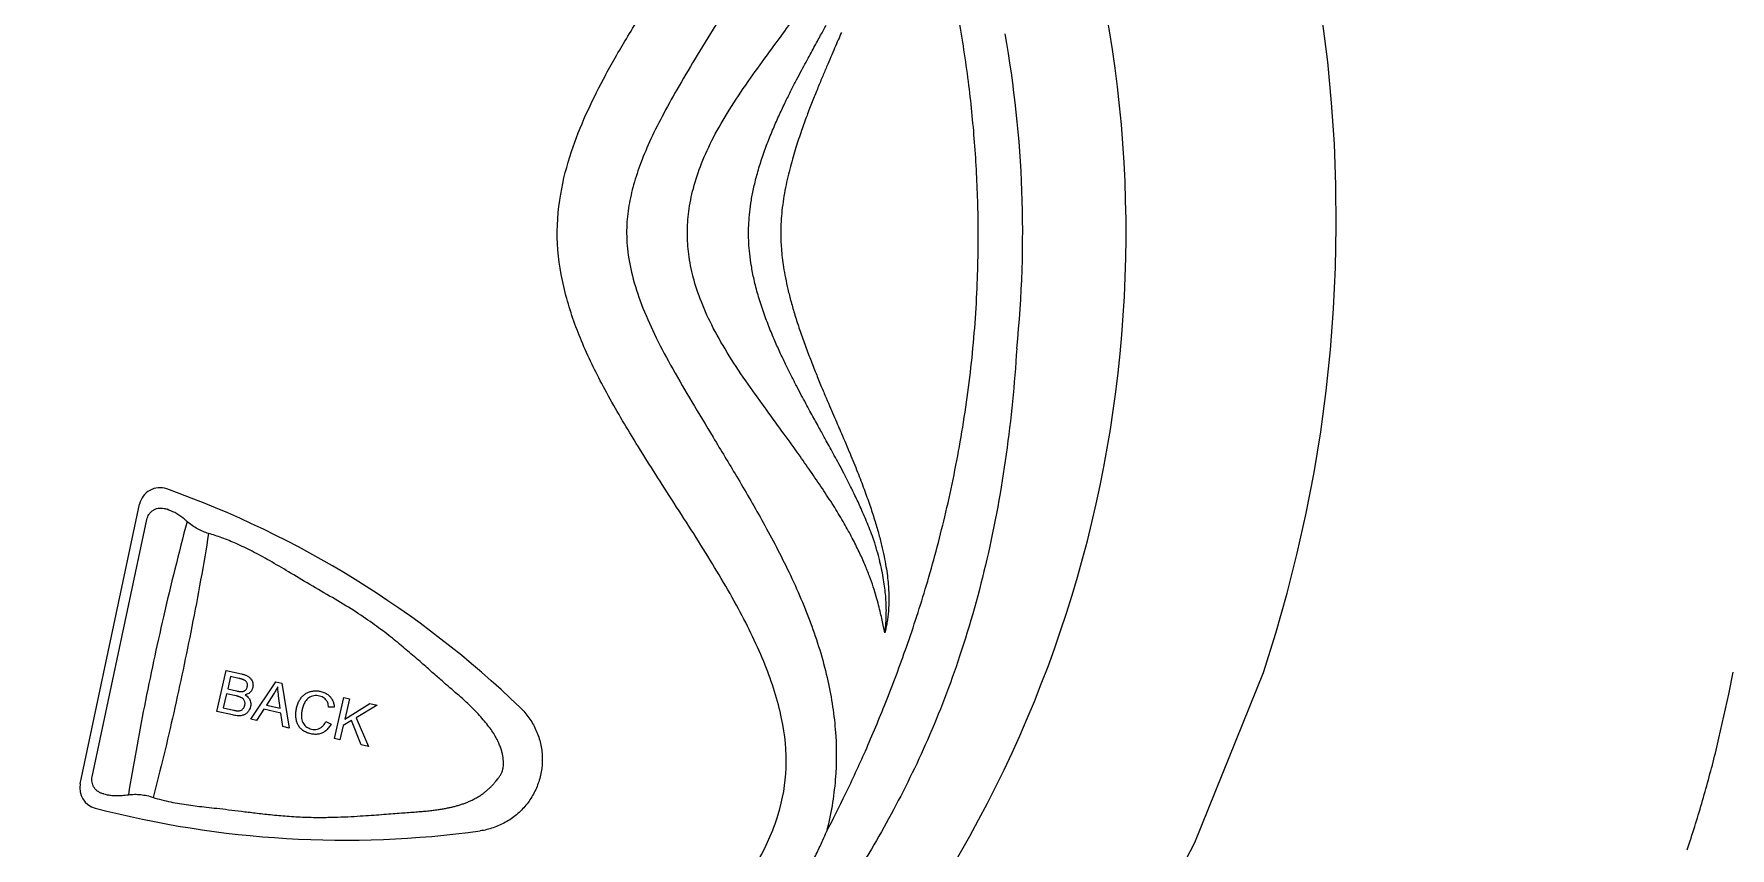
# Model space of a CAD drawing. Extents: x 941 to 1034, y 781 to 934.
# Drawn here: x 991.038 to 995.07, y 804.049 to 805.984 of the extents above; entities that cross this region are included whole.
import ezdxf

# ---------------------------------------------------------------- set-up
doc = ezdxf.new("R2010")
doc.units = 0
doc.header["$MEASUREMENT"] = 0
doc.layers.add('1', color=4, linetype='Continuous')

# ---------------------------------------------------------------- blocks, each defined once
blk = doc.blocks.new('main_control')
at = {"color": 3, "linetype": 'Continuous'}
for p, q in [((14.1367, 14.3832), (14.278, 15.0481)), ((14.1652, 14.4), (14.2953, 15.0118)), ((14.4614, 14.5555), (14.4838, 14.6529)), ((14.4838, 14.6529), (14.5204, 14.6445)), ((14.4941, 14.6384), (14.4873, 14.609)), ((14.5136, 14.6339), (14.4941, 14.6384)), ((14.4846, 14.5975), (14.4769, 14.564)), ((14.5072, 14.5923), (14.4846, 14.5975)), ((14.4873, 14.609), (14.5084, 14.6041)), ((14.542, 14.5369), (14.6019, 14.6257)), ((14.5966, 14.5965), (14.5793, 14.5704)), ((14.6019, 14.6257), (14.6158, 14.6224)), ((14.6158, 14.6224), (14.6332, 14.5158)), ((14.4769, 14.564), (14.5012, 14.5584)), ((14.5732, 14.5607), (14.5557, 14.5337)), ((14.6139, 14.5513), (14.5732, 14.5607)), ((14.5793, 14.5704), (14.6124, 14.5627)), ((14.6124, 14.5627), (14.6084, 14.5921)), ((14.7405, 14.5655), (14.7272, 14.5654)), ((14.7412, 14.4909), (14.7637, 14.5883)), ((14.7637, 14.5883), (14.7766, 14.5853)), ((14.7766, 14.5853), (14.7655, 14.537)), ((14.7655, 14.537), (14.825, 14.5741)), ((14.8425, 14.5701), (14.7925, 14.5401)), ((14.825, 14.5741), (14.8425, 14.5701)), ((14.4985, 14.5469), (14.4614, 14.5555)), ((14.5557, 14.5337), (14.542, 14.5369)), ((14.6185, 14.5192), (14.6139, 14.5513)), ((14.6332, 14.5158), (14.6185, 14.5192)), ((14.7209, 14.5315), (14.733, 14.5253)), ((14.7619, 14.5216), (14.7541, 14.4879)), ((14.7815, 14.5335), (14.7619, 14.5216)), ((14.8048, 14.4762), (14.7815, 14.5335)), ((14.7925, 14.5401), (14.8218, 14.4723)), ((14.7541, 14.4879), (14.7412, 14.4909)), ((14.8218, 14.4723), (14.8048, 14.4762)), ((15.1254, 14.3905), (15.1303, 14.3962)), ((15.1254, 14.3905), (15.1303, 14.3962))]:
    blk.add_line(p, q, dxfattribs=at)
at = {"color": 4, "linetype": 'Continuous'}
blk.add_arc((13.671, 15.6926), 2.952, 301.3467, 52.8, dxfattribs=at)
at = {"color": 3, "linetype": 'Continuous'}
for centre, radius, start, end in [((13.671, 15.6926), 2.7062, 354.1664, 10.0662), ((14.326, 15.0379), 0.049, 70.4136, 168), ((13.5549, 12.871), 2.349, 46.1362, 70.4136), ((13.4272, 12.88), 2.3423, 66.4955, 66.9807), ((15.2189, 14.7107), 0.8431, 13.9205, 17.3461), ((14.1846, 14.373), 0.049, 168, 255.358), ((14.65, 16.6505), 2.3366, 258.7124, 258.8642), ((14.2139, 14.4074), 0.0517, 252.8907, 264.395), ((14.766, 16.5983), 2.349, 255.358, 277.8638)]:
    blk.add_arc(centre, radius, start, end, dxfattribs=at)
for points, knots in [([(10.9635, 14.4489), (11.1152, 14.452), (11.4026, 14.4455), (11.8096, 14.4057), (12.1721, 14.3492), (12.4967, 14.2844), (12.7888, 14.2169), (13.0531, 14.1502), (13.293, 14.0864), (13.5114, 14.0269), (13.7094, 13.9725), (13.8871, 13.9233), (14.0453, 13.8803), (14.186, 13.8444), (14.312, 13.8151), (14.4258, 13.7919), (14.5291, 13.7745), (14.6228, 13.7623), (14.7071, 13.7546), (14.7833, 13.7508), (14.8529, 13.75), (14.9183, 13.752), (14.9819, 13.7565), (15.0465, 13.7639), (15.1152, 13.7751), (15.191, 13.792), (15.2757, 13.8173), (15.3689, 13.8547), (15.4684, 13.9089), (15.5703, 13.9835), (15.6668, 14.0792), (15.7466, 14.189), (15.7996, 14.3045), (15.8205, 14.4227), (15.8072, 14.5443), (15.7662, 14.6714), (15.7007, 14.8052), (15.6176, 14.9439), (15.5285, 15.0813), (15.446, 15.2111), (15.3776, 15.3292), (15.3242, 15.4401), (15.2864, 15.5512), (15.2668, 15.6669), (15.2747, 15.781), (15.3019, 15.8833), (15.3378, 15.9742), (15.3812, 16.0613), (15.4327, 16.1513), (15.4924, 16.2478), (15.5596, 16.3519), (15.633, 16.4663), (15.7063, 16.5903), (15.7688, 16.7197), (15.8088, 16.8475), (15.8202, 16.9695), (15.7989, 17.0798), (15.7575, 17.1727), (15.7088, 17.2492), (15.6586, 17.3116), (15.6093, 17.3631), (15.5621, 17.4053), (15.5173, 17.4403), (15.4741, 17.47), (15.4306, 17.4963), (15.3851, 17.5204), (15.336, 17.5429), (15.2817, 17.5639), (15.2433, 17.5763), (15.223, 17.5822)], [0, 0, 0, 0, 0.455153, 0.861222, 1.226025, 1.555412, 1.853982, 2.125455, 2.372915, 2.598826, 2.804561, 2.988953, 3.152015, 3.296261, 3.424562, 3.539996, 3.644651, 3.738948, 3.823246, 3.898685, 3.967523, 4.032139, 4.09495, 4.158793, 4.227168, 4.303604, 4.391589, 4.492184, 4.604266, 4.730459, 4.870086, 5.010274, 5.135427, 5.248068, 5.366018, 5.498571, 5.646723, 5.811899, 5.9836, 6.138065, 6.273213, 6.3928, 6.506774, 6.624245, 6.742196, 6.846741, 6.940902, 7.034855, 7.138449, 7.251763, 7.375366, 7.510248, 7.659387, 7.807319, 7.940547, 8.059097, 8.170841, 8.273453, 8.362669, 8.442182, 8.513269, 8.576211, 8.632066, 8.683567, 8.733623, 8.784516, 8.837927, 8.89553, 8.95895, 8.95895, 8.95895, 8.95895]), ([(15.9007, 17.1512), (15.9113, 17.1176), (15.9269, 17.0525), (15.9362, 16.9579), (15.9341, 16.8723), (15.9239, 16.7936), (15.9069, 16.7178), (15.883, 16.6407), (15.8512, 16.5592), (15.8109, 16.4724), (15.7629, 16.3816), (15.7096, 16.2895), (15.6557, 16.2005), (15.6056, 16.1185), (15.5617, 16.0452), (15.5245, 15.9792), (15.4938, 15.9183), (15.4696, 15.8618), (15.4519, 15.8087), (15.4401, 15.7573), (15.4344, 15.7038), (15.4373, 15.6449), (15.4506, 15.5804), (15.4741, 15.512), (15.5063, 15.441), (15.5459, 15.3671), (15.5918, 15.2888), (15.6429, 15.2041), (15.6991, 15.1113), (15.7593, 15.008), (15.8202, 14.8929), (15.8747, 14.7682), (15.9145, 14.6401), (15.9347, 14.5146), (15.935, 14.3909), (15.9213, 14.31), (15.9108, 14.2693)], [0, 0, 0, 0, 0.105643, 0.200057, 0.284273, 0.361978, 0.437832, 0.516993, 0.604004, 0.700122, 0.803737, 0.912215, 1.019183, 1.116016, 1.200415, 1.275555, 1.343366, 1.404726, 1.459961, 1.510857, 1.562843, 1.62089, 1.687036, 1.75961, 1.837336, 1.920868, 2.011081, 2.10955, 2.2176, 2.33657, 2.468243, 2.607986, 2.744226, 2.86944, 2.987901, 3.11405, 3.11405, 3.11405, 3.11405]), ([(15.9108, 14.2693), (15.9265, 14.299), (15.9584, 14.3624), (16.0057, 14.4649), (16.0543, 14.5812), (16.1035, 14.7124), (16.1511, 14.8594), (16.1947, 15.0219), (16.2312, 15.1985), (16.2576, 15.3837), (16.271, 15.5657), (16.2726, 15.7346), (16.2656, 15.8885), (16.2514, 16.0363), (16.2291, 16.1891), (16.1959, 16.3549), (16.1507, 16.5303), (16.0963, 16.7028), (16.0374, 16.8609), (15.9734, 17.0086), (15.9263, 17.1029), (15.9007, 17.1512)], [0, 0, 0, 0, 0.100881, 0.212788, 0.338706, 0.478903, 0.63313, 0.801855, 0.983583, 1.173585, 1.362616, 1.530642, 1.680078, 1.824747, 1.975921, 2.143184, 2.331726, 2.519084, 2.685431, 2.837682, 3.001641, 3.001641, 3.001641, 3.001641]), ([(15.5802, 15.6926), (15.5802, 15.7096), (15.5826, 15.7453), (15.5936, 15.8007), (15.6134, 15.8599), (15.6422, 15.922), (15.6799, 15.9868), (15.7236, 16.0517), (15.7685, 16.1137), (15.8102, 16.1703), (15.8361, 16.2063), (15.8481, 16.2235)], [0, 0, 0, 0, 0.0509103, 0.1070748, 0.1691481, 0.2374399, 0.3122926, 0.3938023, 0.4720163, 0.5418849, 0.60482, 0.60482, 0.60482, 0.60482]), ([(15.7256, 15.6926), (15.7256, 15.7006), (15.726, 15.7172), (15.7282, 15.7432), (15.7321, 15.7715), (15.7381, 15.8021), (15.7464, 15.835), (15.7571, 15.8698), (15.7699, 15.9054), (15.7841, 15.9404), (15.7987, 15.9733), (15.813, 16.0036), (15.8266, 16.0311), (15.8393, 16.0558), (15.851, 16.078), (15.8618, 16.0981), (15.8717, 16.1163), (15.8808, 16.1329), (15.8891, 16.1481), (15.8967, 16.1619), (15.9037, 16.1745), (15.9082, 16.1826), (15.9103, 16.1865)], [0, 0, 0, 0, 0.02388, 0.0498561, 0.0783011, 0.1094465, 0.1434309, 0.1801222, 0.2185617, 0.2568887, 0.2932198, 0.3267728, 0.3574167, 0.3851231, 0.4100998, 0.4327616, 0.4534399, 0.4723213, 0.4895588, 0.5053081, 0.5197244, 0.5329651, 0.5329651, 0.5329651, 0.5329651]), ([(15.9464, 16.1693), (15.9438, 16.1633), (15.9384, 16.1509), (15.93, 16.1314), (15.9208, 16.1101), (15.9109, 16.0869), (15.9002, 16.0615), (15.8888, 16.0339), (15.8767, 16.0037), (15.864, 15.9708), (15.8508, 15.9345), (15.8374, 15.8942), (15.8243, 15.8492), (15.8126, 15.7995), (15.8041, 15.7467), (15.8021, 15.7105), (15.8021, 15.6926)], [0, 0, 0, 0, 0.0194417, 0.0406555, 0.0637793, 0.0889766, 0.1164283, 0.1462981, 0.1786691, 0.2138223, 0.2522328, 0.2944829, 0.3412695, 0.3928241, 0.4476442, 0.501372, 0.501372, 0.501372, 0.501372]), ([(15.8481, 15.1617), (15.8357, 15.1795), (15.8093, 15.2161), (15.7676, 15.2728), (15.7232, 15.3341), (15.6798, 15.3986), (15.6419, 15.4637), (15.613, 15.5263), (15.5934, 15.5854), (15.5825, 15.6404), (15.5802, 15.6758), (15.5802, 15.6926)], [0, 0, 0, 0, 0.0650671, 0.1351896, 0.2111648, 0.2923024, 0.3681857, 0.4368403, 0.4987535, 0.5545212, 0.6048219, 0.6048219, 0.6048219, 0.6048219]), ([(15.9103, 15.1987), (15.9082, 15.2026), (15.9037, 15.2108), (15.8966, 15.2236), (15.8888, 15.2376), (15.8804, 15.2529), (15.8712, 15.2696), (15.8613, 15.2879), (15.8507, 15.3078), (15.8393, 15.3294), (15.8273, 15.3528), (15.8146, 15.3782), (15.8013, 15.4062), (15.7874, 15.4371), (15.7733, 15.471), (15.7599, 15.5073), (15.748, 15.5445), (15.7387, 15.5804), (15.7322, 15.6131), (15.7282, 15.6422), (15.726, 15.6682), (15.7256, 15.6847), (15.7256, 15.6926)], [0, 0, 0, 0, 0.0134153, 0.0280323, 0.0439825, 0.0613947, 0.0803982, 0.1011277, 0.1237069, 0.148143, 0.1743734, 0.2026051, 0.2333829, 0.2672409, 0.3042949, 0.3435057, 0.3834068, 0.421348, 0.4545563, 0.4835404, 0.5093038, 0.5329659, 0.5329659, 0.5329659, 0.5329659]), ([(15.8021, 15.6926), (15.8021, 15.6867), (15.8023, 15.6742), (15.8034, 15.6546), (15.8055, 15.6333), (15.8087, 15.6101), (15.8132, 15.585), (15.8191, 15.5577), (15.8267, 15.528), (15.8359, 15.4962), (15.8468, 15.4625), (15.8591, 15.4277), (15.8723, 15.3929), (15.8855, 15.3596), (15.898, 15.3289), (15.9096, 15.3013), (15.9201, 15.2767), (15.9296, 15.2546), (15.9383, 15.2346), (15.9438, 15.222), (15.9464, 15.2159)], [0, 0, 0, 0, 0.0178005, 0.0374062, 0.0588213, 0.0821284, 0.1075645, 0.1353911, 0.1659365, 0.1992187, 0.2348176, 0.2722137, 0.3100332, 0.3463525, 0.3796307, 0.4094928, 0.4361557, 0.4600735, 0.4816879, 0.5014165, 0.5014165, 0.5014165, 0.5014165]), ([(16.3631, 15.4175), (16.3578, 15.3337), (16.3414, 15.1659), (16.2968, 14.9212), (16.2334, 14.6937), (16.1559, 14.4911), (16.0674, 14.3113), (15.9714, 14.149), (15.8729, 14.0026), (15.7769, 13.8739), (15.685, 13.7633), (15.5977, 13.6679), (15.5147, 13.5853), (15.4358, 13.5134), (15.3602, 13.4508), (15.2872, 13.3961), (15.2155, 13.3465), (15.1679, 13.3154), (15.1439, 13.3001)], [0, 0, 0, 0, 0.251894, 0.505531, 0.745157, 0.959161, 1.155432, 1.345645, 1.524451, 1.68453, 1.826989, 1.955725, 2.072391, 2.178254, 2.275734, 2.366854, 2.451673, 2.537282, 2.537282, 2.537282, 2.537282]), ([(15.9464, 15.2159), (15.9533, 15.2), (15.9663, 15.1695), (15.9843, 15.1253), (16, 15.0845), (16.0135, 15.0468), (16.0249, 15.0121), (16.0343, 14.9802), (16.0419, 14.9511), (16.0478, 14.9245), (16.0523, 14.9002), (16.0555, 14.8779), (16.0577, 14.8576), (16.0588, 14.839), (16.0592, 14.822), (16.0589, 14.8064), (16.058, 14.792), (16.0566, 14.7785), (16.0547, 14.7658), (16.0523, 14.7537), (16.0504, 14.7459), (16.0493, 14.7422)], [0, 0, 0, 0, 0.0519737, 0.0995678, 0.1431789, 0.183146, 0.2196615, 0.2528043, 0.2827662, 0.3099043, 0.3345729, 0.3570037, 0.3773748, 0.3958891, 0.4127769, 0.4282799, 0.4426444, 0.4561258, 0.4689701, 0.4813037, 0.4930286, 0.4930286, 0.4930286, 0.4930286]), ([(16.0493, 14.7422), (16.0483, 14.747), (16.0463, 14.757), (16.043, 14.7726), (16.0392, 14.7897), (16.0346, 14.8084), (16.0289, 14.8292), (16.0218, 14.8521), (16.0129, 14.8775), (16.0018, 14.9053), (15.9882, 14.9356), (15.9719, 14.9684), (15.9525, 15.0035), (15.9299, 15.0409), (15.9042, 15.0804), (15.8765, 15.1209), (15.8575, 15.1481), (15.8481, 15.1617)], [0, 0, 0, 0, 0.0147572, 0.0306252, 0.0479733, 0.0671599, 0.0885373, 0.1124602, 0.139258, 0.1691712, 0.2023474, 0.2388883, 0.2789143, 0.322635, 0.3701069, 0.4200939, 0.4697666, 0.4697666, 0.4697666, 0.4697666]), ([(16.0236, 14.962), (16.0187, 14.9756), (16.0089, 15.0009), (15.9936, 15.0364), (15.979, 15.0677), (15.9652, 15.0956), (15.9524, 15.1205), (15.9406, 15.1429), (15.9297, 15.1632), (15.9197, 15.1815), (15.9134, 15.1932), (15.9103, 15.1987)], [0, 0, 0, 0, 0.0431719, 0.0815624, 0.1159147, 0.1468064, 0.1746998, 0.1999533, 0.2228714, 0.2437026, 0.2626681, 0.2626681, 0.2626681, 0.2626681]), ([(14.3908, 15.0068), (14.3709, 14.9316), (14.3347, 14.7859), (14.2883, 14.5693), (14.2628, 14.4277), (14.2513, 14.3572)], [0, 0, 0, 0, 0.2332654, 0.4504044, 0.6646365, 0.6646365, 0.6646365, 0.6646365]), ([(14.3908, 15.0068), (14.3709, 14.9316), (14.3347, 14.7859), (14.2883, 14.5693), (14.2628, 14.4277), (14.2513, 14.3572)], [0, 0, 0, 0, 0.2332647, 0.450404, 0.6646365, 0.6646365, 0.6646365, 0.6646365]), ([(14.2953, 15.0118), (14.2957, 15.0138), (14.297, 15.0179), (14.3, 15.0236), (14.3041, 15.0288), (14.3092, 15.0331), (14.3151, 15.0363), (14.3218, 15.0383), (14.3289, 15.039), (14.3362, 15.0382), (14.3409, 15.0367), (14.3432, 15.0358)], [0, 0, 0, 0, 0.00631067, 0.01273252, 0.01925815, 0.02586965, 0.03258678, 0.03948635, 0.04659321, 0.0538819, 0.06130633, 0.06130633, 0.06130633, 0.06130633]), ([(14.3908, 15.0068), (14.3892, 15.0082), (14.386, 15.011), (14.3812, 15.0149), (14.3763, 15.0185), (14.3714, 15.0219), (14.3665, 15.0251), (14.3631, 15.027), (14.3614, 15.0279)], [0, 0, 0, 0, 0.00639218, 0.01261077, 0.01867957, 0.0246276, 0.03048457, 0.03627803, 0.03627803, 0.03627803, 0.03627803]), ([(14.3908, 15.0068), (14.3892, 15.0082), (14.386, 15.011), (14.3812, 15.0149), (14.3763, 15.0185), (14.3714, 15.0219), (14.3665, 15.0251), (14.3631, 15.027), (14.3614, 15.0279)], [0, 0, 0, 0, 0.00639209, 0.01261064, 0.01867945, 0.02462751, 0.03048453, 0.03627803, 0.03627803, 0.03627803, 0.03627803]), ([(14.442, 14.9783), (14.4375, 14.9796), (14.4285, 14.9827), (14.4154, 14.9891), (14.4027, 14.9971), (14.3947, 15.0034), (14.3908, 15.0068)], [0, 0, 0, 0, 0.01397195, 0.02857276, 0.04361486, 0.05907046, 0.05907046, 0.05907046, 0.05907046]), ([(14.442, 14.9783), (14.4375, 14.9796), (14.4285, 14.9827), (14.4154, 14.9891), (14.4027, 14.9971), (14.3947, 15.0034), (14.3908, 15.0068)], [0, 0, 0, 0, 0.01397208, 0.028573, 0.04361499, 0.05907046, 0.05907046, 0.05907046, 0.05907046]), ([(14.442, 14.9783), (14.43, 14.9042), (14.4042, 14.7618), (14.3601, 14.5527), (14.3277, 14.4179), (14.3102, 14.3511)], [0, 0, 0, 0, 0.2250546, 0.4340945, 0.6410441, 0.6410441, 0.6410441, 0.6410441]), ([(14.442, 14.9783), (14.43, 14.9042), (14.4042, 14.7618), (14.3601, 14.5527), (14.3277, 14.4179), (14.3102, 14.3511)], [0, 0, 0, 0, 0.2250539, 0.4340941, 0.6410441, 0.6410441, 0.6410441, 0.6410441]), ([(15.1002, 14.5286), (15.0966, 14.5333), (15.0888, 14.5427), (15.076, 14.5565), (15.0617, 14.5707), (15.0456, 14.5854), (15.0276, 14.6013), (15.0074, 14.6186), (14.9851, 14.638), (14.9606, 14.6597), (14.9335, 14.6835), (14.9032, 14.7094), (14.8691, 14.7371), (14.8303, 14.7663), (14.7855, 14.7962), (14.7356, 14.8262), (14.6836, 14.8565), (14.6339, 14.886), (14.5884, 14.9131), (14.5471, 14.9356), (14.5094, 14.9538), (14.4749, 14.9679), (14.4526, 14.9753), (14.442, 14.9783)], [0, 0, 0, 0, 0.0176379, 0.0365267, 0.0565483, 0.0780831, 0.1018529, 0.1284711, 0.1579628, 0.1905041, 0.2265992, 0.2662801, 0.3099645, 0.3583622, 0.4120967, 0.4713832, 0.5331159, 0.5923619, 0.6450753, 0.6918492, 0.7334578, 0.770569, 0.8036642, 0.8036642, 0.8036642, 0.8036642]), ([(16.0493, 14.7422), (16.0499, 14.7459), (16.051, 14.7539), (16.0522, 14.7665), (16.0529, 14.7803), (16.0532, 14.7954), (16.0528, 14.8118), (16.0516, 14.8294), (16.0496, 14.8484), (16.0466, 14.8687), (16.0425, 14.8906), (16.0391, 14.9057), (16.0372, 14.9135)], [0, 0, 0, 0, 0.0114492, 0.0240921, 0.0379463, 0.0530441, 0.0694026, 0.0870362, 0.1060379, 0.126565, 0.1487854, 0.17286, 0.17286, 0.17286, 0.17286]), ([(14.5204, 14.6445), (14.5215, 14.6442), (14.5235, 14.6437), (14.5265, 14.6428), (14.5294, 14.6418), (14.5323, 14.6405), (14.535, 14.6391), (14.5368, 14.638), (14.5376, 14.6373)], [0, 0, 0, 0, 0.0032632, 0.00637541, 0.00943191, 0.01251461, 0.01561853, 0.01872975, 0.01872975, 0.01872975, 0.01872975]), ([(14.5376, 14.6373), (14.5389, 14.6364), (14.5413, 14.6342), (14.5442, 14.6303), (14.5455, 14.6273), (14.5461, 14.6258)], [0, 0, 0, 0, 0.00485699, 0.0096954, 0.01452228, 0.01452228, 0.01452228, 0.01452228]), ([(14.5084, 14.6041), (14.5091, 14.6039), (14.5106, 14.6036), (14.5127, 14.6032), (14.5148, 14.6028), (14.5168, 14.6025), (14.5189, 14.6023), (14.5202, 14.6023), (14.5209, 14.6024)], [0, 0, 0, 0, 0.00229721, 0.00445764, 0.00654975, 0.00862697, 0.01068723, 0.01271611, 0.01271611, 0.01271611, 0.01271611]), ([(14.5281, 14.6291), (14.5276, 14.6294), (14.5267, 14.6299), (14.5252, 14.6305), (14.5236, 14.6311), (14.5219, 14.6317), (14.5201, 14.6322), (14.5181, 14.6328), (14.5159, 14.6334), (14.5144, 14.6337), (14.5136, 14.6339)], [0, 0, 0, 0, 0.00151286, 0.00312463, 0.00482459, 0.00661405, 0.00851808, 0.0105746, 0.01282739, 0.01532493, 0.01532493, 0.01532493, 0.01532493]), ([(14.5209, 14.6024), (14.5217, 14.6024), (14.5231, 14.6026), (14.5253, 14.6032), (14.5275, 14.6041), (14.5288, 14.605), (14.5294, 14.6056)], [0, 0, 0, 0, 0.002224515, 0.004482104, 0.006808777, 0.009227687, 0.009227687, 0.009227687, 0.009227687]), ([(14.5335, 14.6225), (14.5332, 14.6234), (14.5324, 14.6252), (14.5305, 14.6274), (14.5289, 14.6286), (14.5281, 14.6291)], [0, 0, 0, 0, 0.002889162, 0.005769042, 0.008718599, 0.008718599, 0.008718599, 0.008718599]), ([(14.5409, 14.6011), (14.5398, 14.6), (14.5374, 14.598), (14.5332, 14.5959), (14.5301, 14.5949), (14.5286, 14.5946)], [0, 0, 0, 0, 0.00454846, 0.00922953, 0.01409548, 0.01409548, 0.01409548, 0.01409548]), ([(14.5294, 14.6056), (14.5302, 14.6062), (14.5316, 14.6077), (14.533, 14.6105), (14.5337, 14.6125), (14.5339, 14.6135)], [0, 0, 0, 0, 0.003070226, 0.006084123, 0.009250469, 0.009250469, 0.009250469, 0.009250469]), ([(14.5339, 14.6135), (14.5342, 14.615), (14.5346, 14.6181), (14.534, 14.6211), (14.5335, 14.6225)], [0, 0, 0, 0, 0.004648863, 0.009137139, 0.009137139, 0.009137139, 0.009137139]), ([(14.5469, 14.6121), (14.5466, 14.6107), (14.5458, 14.6081), (14.5437, 14.6044), (14.5419, 14.6021), (14.5409, 14.6011)], [0, 0, 0, 0, 0.00413927, 0.00828896, 0.01271641, 0.01271641, 0.01271641, 0.01271641]), ([(14.5461, 14.6258), (14.5466, 14.6243), (14.5473, 14.6212), (14.5477, 14.6166), (14.5473, 14.6135), (14.5469, 14.6121)], [0, 0, 0, 0, 0.00481126, 0.00939313, 0.01390698, 0.01390698, 0.01390698, 0.01390698]), ([(14.6062, 14.6139), (14.6048, 14.6108), (14.6018, 14.6049), (14.5984, 14.5992), (14.5966, 14.5965)], [0, 0, 0, 0, 0.01016275, 0.01986004, 0.01986004, 0.01986004, 0.01986004]), ([(14.6084, 14.5921), (14.6082, 14.5939), (14.6077, 14.5975), (14.6071, 14.6029), (14.6065, 14.6084), (14.6062, 14.6121), (14.6062, 14.6139)], [0, 0, 0, 0, 0.00543964, 0.01094698, 0.01645456, 0.021923, 0.021923, 0.021923, 0.021923]), ([(14.6631, 14.5889), (14.6649, 14.5911), (14.6688, 14.595), (14.6758, 14.5996), (14.681, 14.6016), (14.6836, 14.6023)], [0, 0, 0, 0, 0.00843108, 0.01671855, 0.02485189, 0.02485189, 0.02485189, 0.02485189]), ([(14.6836, 14.6023), (14.6862, 14.6031), (14.6917, 14.6041), (14.7002, 14.6043), (14.7058, 14.6034), (14.7086, 14.6028)], [0, 0, 0, 0, 0.00825137, 0.01670656, 0.02527194, 0.02527194, 0.02527194, 0.02527194]), ([(14.7086, 14.6028), (14.7118, 14.602), (14.7177, 14.6001), (14.7255, 14.5956), (14.7297, 14.5917), (14.7315, 14.5896)], [0, 0, 0, 0, 0.0097864, 0.01861318, 0.02677801, 0.02677801, 0.02677801, 0.02677801]), ([(14.5012, 14.5584), (14.5015, 14.5583), (14.5023, 14.5581), (14.5034, 14.5579), (14.5044, 14.5577), (14.5054, 14.5575), (14.5064, 14.5573), (14.5073, 14.5571), (14.5083, 14.557), (14.5092, 14.5569), (14.5098, 14.5568), (14.51, 14.5568)], [0, 0, 0, 0, 0.001200261, 0.002312263, 0.003360609, 0.004368732, 0.00535485, 0.006323989, 0.007271244, 0.008182155, 0.009027814, 0.009027814, 0.009027814, 0.009027814]), ([(14.521, 14.5873), (14.5203, 14.5877), (14.519, 14.5885), (14.5168, 14.5894), (14.5146, 14.5902), (14.5123, 14.5909), (14.5098, 14.5916), (14.5081, 14.5921), (14.5072, 14.5923)], [0, 0, 0, 0, 0.0023367, 0.00466511, 0.0069984, 0.00939386, 0.0119449, 0.01474878, 0.01474878, 0.01474878, 0.01474878]), ([(14.51, 14.5568), (14.5109, 14.5568), (14.5127, 14.5568), (14.5154, 14.557), (14.5172, 14.5574), (14.5181, 14.5577)], [0, 0, 0, 0, 0.002638385, 0.005351912, 0.008160277, 0.008160277, 0.008160277, 0.008160277]), ([(14.5181, 14.5577), (14.5193, 14.5581), (14.5216, 14.5593), (14.5234, 14.5611), (14.5242, 14.562)], [0, 0, 0, 0, 0.003779363, 0.007550582, 0.007550582, 0.007550582, 0.007550582]), ([(14.5275, 14.5799), (14.5271, 14.5809), (14.526, 14.5829), (14.5238, 14.5854), (14.522, 14.5868), (14.521, 14.5873)], [0, 0, 0, 0, 0.00333452, 0.00665111, 0.01002742, 0.01002742, 0.01002742, 0.01002742]), ([(14.5242, 14.562), (14.5252, 14.5631), (14.5268, 14.5656), (14.5278, 14.5684), (14.5281, 14.5698)], [0, 0, 0, 0, 0.004342201, 0.008747655, 0.008747655, 0.008747655, 0.008747655]), ([(14.5281, 14.5698), (14.5284, 14.571), (14.5287, 14.5733), (14.5285, 14.5767), (14.5279, 14.5789), (14.5275, 14.5799)], [0, 0, 0, 0, 0.00352547, 0.00691746, 0.01024573, 0.01024573, 0.01024573, 0.01024573]), ([(14.5286, 14.5946), (14.5303, 14.5936), (14.5335, 14.5914), (14.5374, 14.5874), (14.5393, 14.5842), (14.5401, 14.5826)], [0, 0, 0, 0, 0.00593824, 0.0115083, 0.01685826, 0.01685826, 0.01685826, 0.01685826]), ([(14.5414, 14.5667), (14.5409, 14.5645), (14.5394, 14.5602), (14.537, 14.5564), (14.5356, 14.5546)], [0, 0, 0, 0, 0.00685182, 0.01352669, 0.01352669, 0.01352669, 0.01352669]), ([(14.5401, 14.5826), (14.5408, 14.581), (14.5419, 14.5777), (14.5424, 14.5723), (14.5419, 14.5686), (14.5414, 14.5667)], [0, 0, 0, 0, 0.00522483, 0.01042203, 0.01618078, 0.01618078, 0.01618078, 0.01618078]), ([(14.6502, 14.5364), (14.6497, 14.5393), (14.6491, 14.5453), (14.6494, 14.5544), (14.6504, 14.5606), (14.6512, 14.5637)], [0, 0, 0, 0, 0.00873181, 0.01791296, 0.02748527, 0.02748527, 0.02748527, 0.02748527]), ([(14.6512, 14.5637), (14.6519, 14.567), (14.6538, 14.5733), (14.6578, 14.5818), (14.6612, 14.5867), (14.6631, 14.5889)], [0, 0, 0, 0, 0.01013918, 0.01953433, 0.02808944, 0.02808944, 0.02808944, 0.02808944]), ([(14.6645, 14.5607), (14.6639, 14.5581), (14.6629, 14.5529), (14.6624, 14.5453), (14.6627, 14.5405), (14.663, 14.5382)], [0, 0, 0, 0, 0.00819314, 0.01577196, 0.02272179, 0.02272179, 0.02272179, 0.02272179]), ([(14.6718, 14.5787), (14.6701, 14.576), (14.6672, 14.5701), (14.6652, 14.5639), (14.6645, 14.5607)], [0, 0, 0, 0, 0.00971973, 0.01949242, 0.01949242, 0.01949242, 0.01949242]), ([(14.6857, 14.5907), (14.6838, 14.59), (14.6801, 14.588), (14.6754, 14.5838), (14.6729, 14.5805), (14.6718, 14.5787)], [0, 0, 0, 0, 0.0062356, 0.01246351, 0.01870051, 0.01870051, 0.01870051, 0.01870051]), ([(14.7058, 14.5918), (14.7035, 14.5923), (14.6988, 14.593), (14.692, 14.5928), (14.6877, 14.5916), (14.6857, 14.5907)], [0, 0, 0, 0, 0.00722859, 0.01403268, 0.02037519, 0.02037519, 0.02037519, 0.02037519]), ([(14.7209, 14.5832), (14.7197, 14.5846), (14.7168, 14.5872), (14.7116, 14.5901), (14.7078, 14.5913), (14.7058, 14.5918)], [0, 0, 0, 0, 0.00563979, 0.01150416, 0.01763546, 0.01763546, 0.01763546, 0.01763546]), ([(14.7272, 14.5654), (14.727, 14.5672), (14.7266, 14.5706), (14.7253, 14.5755), (14.7234, 14.5797), (14.7218, 14.5821), (14.7209, 14.5832)], [0, 0, 0, 0, 0.005368, 0.0103198, 0.01490169, 0.01909203, 0.01909203, 0.01909203, 0.01909203]), ([(14.7315, 14.5896), (14.7333, 14.5875), (14.7364, 14.5828), (14.7395, 14.5746), (14.7404, 14.5686), (14.7405, 14.5655)], [0, 0, 0, 0, 0.00827869, 0.01676292, 0.02619327, 0.02619327, 0.02619327, 0.02619327]), ([(15.1827, 14.5646), (15.1904, 14.5572), (15.2043, 14.5409), (15.2203, 14.5131), (15.231, 14.4829), (15.236, 14.4513), (15.2348, 14.4192), (15.2277, 14.3879), (15.215, 14.3584), (15.1972, 14.3317), (15.1745, 14.309), (15.1481, 14.2909), (15.1188, 14.2778), (15.098, 14.2728), (15.0874, 14.2714)], [0, 0, 0, 0, 0.0319368, 0.0638278, 0.095699, 0.1275627, 0.1594619, 0.1913954, 0.2233288, 0.255228, 0.2870918, 0.318963, 0.350854, 0.3827907, 0.3827907, 0.3827907, 0.3827907]), ([(14.5146, 14.5449), (14.5129, 14.5448), (14.5094, 14.545), (14.504, 14.5457), (14.5004, 14.5465), (14.4985, 14.5469)], [0, 0, 0, 0, 0.00504548, 0.01045192, 0.01621562, 0.01621562, 0.01621562, 0.01621562]), ([(14.5264, 14.5473), (14.5252, 14.5468), (14.5227, 14.5459), (14.5188, 14.5451), (14.516, 14.5449), (14.5146, 14.5449)], [0, 0, 0, 0, 0.0037861, 0.0078205, 0.0121254, 0.0121254, 0.0121254, 0.0121254]), ([(14.5356, 14.5546), (14.5347, 14.5535), (14.5328, 14.5515), (14.5297, 14.549), (14.5275, 14.5478), (14.5264, 14.5473)], [0, 0, 0, 0, 0.0042575, 0.00822866, 0.01189612, 0.01189612, 0.01189612, 0.01189612]), ([(14.661, 14.5144), (14.6591, 14.5163), (14.6558, 14.5206), (14.6522, 14.5281), (14.6507, 14.5336), (14.6502, 14.5364)], [0, 0, 0, 0, 0.00795877, 0.01624882, 0.02487898, 0.02487898, 0.02487898, 0.02487898]), ([(14.663, 14.5382), (14.6633, 14.5361), (14.6643, 14.532), (14.667, 14.5263), (14.6697, 14.5231), (14.6711, 14.5217)], [0, 0, 0, 0, 0.00635759, 0.01257611, 0.01864374, 0.01864374, 0.01864374, 0.01864374]), ([(14.6711, 14.5217), (14.6726, 14.5203), (14.6756, 14.5178), (14.6809, 14.515), (14.6847, 14.5138), (14.6866, 14.5133)], [0, 0, 0, 0, 0.00594729, 0.01187273, 0.01782923, 0.01782923, 0.01782923, 0.01782923]), ([(14.7064, 14.5153), (14.7084, 14.5163), (14.7124, 14.519), (14.7172, 14.5247), (14.7197, 14.5291), (14.7209, 14.5315)], [0, 0, 0, 0, 0.00679015, 0.01405841, 0.02207407, 0.02207407, 0.02207407, 0.02207407]), ([(14.733, 14.5253), (14.7314, 14.5221), (14.7277, 14.5163), (14.7209, 14.5091), (14.7155, 14.5057), (14.7128, 14.5044)], [0, 0, 0, 0, 0.01077902, 0.02048725, 0.02954769, 0.02954769, 0.02954769, 0.02954769]), ([(15.1303, 14.3962), (15.1319, 14.3981), (15.1348, 14.4021), (15.1384, 14.4085), (15.141, 14.4155), (15.1425, 14.4227), (15.1431, 14.4299), (15.143, 14.4371), (15.1422, 14.4446), (15.1408, 14.4526), (15.1387, 14.4613), (15.1357, 14.4706), (15.1318, 14.4806), (15.1266, 14.4914), (15.1197, 14.5033), (15.1109, 14.516), (15.104, 14.5244), (15.1002, 14.5286)], [0, 0, 0, 0, 0.0073791, 0.0147578, 0.0221095, 0.0295365, 0.0367356, 0.0437504, 0.0511576, 0.0593327, 0.0682606, 0.0779637, 0.0885548, 0.1004067, 0.1139438, 0.1295854, 0.1467201, 0.1467201, 0.1467201, 0.1467201]), ([(14.6852, 14.502), (14.6836, 14.5024), (14.6806, 14.5032), (14.6762, 14.5047), (14.672, 14.5065), (14.668, 14.5086), (14.6643, 14.5112), (14.662, 14.5133), (14.661, 14.5144)], [0, 0, 0, 0, 0.00478807, 0.009369, 0.01387185, 0.01839397, 0.02294701, 0.02749694, 0.02749694, 0.02749694, 0.02749694]), ([(14.7128, 14.5044), (14.7101, 14.5031), (14.7043, 14.5012), (14.6948, 14.5004), (14.6884, 14.5013), (14.6852, 14.502)], [0, 0, 0, 0, 0.00898968, 0.0181636, 0.02823066, 0.02823066, 0.02823066, 0.02823066]), ([(14.6866, 14.5133), (14.6889, 14.5128), (14.6934, 14.5122), (14.7002, 14.5128), (14.7045, 14.5144), (14.7064, 14.5153)], [0, 0, 0, 0, 0.00691944, 0.01367947, 0.0202661, 0.0202661, 0.0202661, 0.0202661]), ([(14.1926, 14.3592), (14.1902, 14.3597), (14.1855, 14.3611), (14.1791, 14.3646), (14.1737, 14.3691), (14.1694, 14.3746), (14.1664, 14.3807), (14.1647, 14.3871), (14.1643, 14.3937), (14.1648, 14.3979), (14.1652, 14.4)], [0, 0, 0, 0, 0.00741156, 0.01461915, 0.02163746, 0.02850683, 0.03526375, 0.04189445, 0.04838014, 0.054727, 0.054727, 0.054727, 0.054727]), ([(14.2088, 14.3559), (14.2132, 14.3555), (14.2223, 14.355), (14.2365, 14.3555), (14.2463, 14.3565), (14.2513, 14.3572)], [0, 0, 0, 0, 0.01312508, 0.02730987, 0.04256921, 0.04256921, 0.04256921, 0.04256921]), ([(14.2088, 14.3559), (14.2132, 14.3555), (14.2223, 14.355), (14.2365, 14.3555), (14.2463, 14.3565), (14.2513, 14.3572)], [0, 0, 0, 0, 0.01312528, 0.02731007, 0.04256921, 0.04256921, 0.04256921, 0.04256921]), ([(14.2513, 14.3572), (14.2561, 14.3579), (14.2659, 14.3586), (14.2806, 14.3579), (14.2955, 14.3555), (14.3053, 14.3528), (14.3102, 14.3511)], [0, 0, 0, 0, 0.0145736, 0.02925413, 0.04425766, 0.05965569, 0.05965569, 0.05965569, 0.05965569]), ([(14.3102, 14.3511), (14.317, 14.3489), (14.3308, 14.3448), (14.3519, 14.34), (14.373, 14.3361), (14.3941, 14.3329), (14.4155, 14.3302), (14.438, 14.3276), (14.4627, 14.3249), (14.4903, 14.3217), (14.5207, 14.3179), (14.554, 14.3139), (14.5902, 14.3098), (14.6293, 14.3062), (14.6703, 14.3037), (14.7103, 14.3032), (14.7471, 14.304), (14.7795, 14.3054), (14.8084, 14.3071), (14.8344, 14.3089), (14.8581, 14.3107), (14.8798, 14.3124), (14.8997, 14.3139), (14.9177, 14.3152), (14.934, 14.3164), (14.9489, 14.3176), (14.9626, 14.3189), (14.9753, 14.3203), (14.987, 14.3219), (14.9977, 14.3235), (15.0073, 14.3253), (15.0162, 14.3271), (15.0247, 14.3291), (15.0331, 14.3313), (15.0415, 14.3339), (15.0497, 14.3367), (15.0581, 14.34), (15.0664, 14.3437), (15.0748, 14.3479), (15.0829, 14.3525), (15.0906, 14.3575), (15.0978, 14.3627), (15.1045, 14.3681), (15.1105, 14.3736), (15.1161, 14.3791), (15.121, 14.3847), (15.124, 14.3885), (15.1254, 14.3905)], [0, 0, 0, 0, 0.0215218, 0.0432527, 0.0648, 0.0859521, 0.1071439, 0.1294764, 0.154049, 0.1817746, 0.212588, 0.245967, 0.2823893, 0.3219265, 0.363817, 0.4055254, 0.4419971, 0.4740645, 0.502848, 0.5288255, 0.5524546, 0.5741882, 0.5941113, 0.6121131, 0.6283917, 0.6432247, 0.6568957, 0.6696668, 0.6815729, 0.6923925, 0.7020454, 0.7109347, 0.7195589, 0.7282882, 0.7370221, 0.7456992, 0.7545759, 0.7637996, 0.7732133, 0.7826258, 0.791838, 0.8007163, 0.8092511, 0.8174374, 0.8252609, 0.8327044, 0.8398309, 0.8398309, 0.8398309, 0.8398309]), ([(14.3102, 14.3511), (14.317, 14.3489), (14.3308, 14.3448), (14.3519, 14.34), (14.373, 14.3361), (14.3941, 14.3329), (14.4154, 14.3302), (14.438, 14.3276), (14.4627, 14.3249), (14.4902, 14.3217), (14.5207, 14.3179), (14.5539, 14.3139), (14.5902, 14.3098), (14.6293, 14.3062), (14.6703, 14.3037), (14.7103, 14.3032), (14.747, 14.304), (14.7794, 14.3054), (14.8083, 14.3071), (14.8344, 14.3089), (14.8581, 14.3107), (14.8798, 14.3124), (14.8997, 14.3139), (14.9177, 14.3152), (14.934, 14.3164), (14.9489, 14.3176), (14.9626, 14.3189), (14.9753, 14.3203), (14.987, 14.3219), (14.9977, 14.3235), (15.0073, 14.3253), (15.0162, 14.3271), (15.0247, 14.3291), (15.0331, 14.3313), (15.0415, 14.3339), (15.0497, 14.3367), (15.0581, 14.34), (15.0664, 14.3437), (15.0748, 14.3479), (15.0829, 14.3525), (15.0906, 14.3575), (15.0978, 14.3627), (15.1045, 14.3681), (15.1105, 14.3736), (15.1161, 14.3791), (15.121, 14.3847), (15.124, 14.3885), (15.1254, 14.3905)], [0, 0, 0, 0, 0.0215211, 0.0432512, 0.0647976, 0.0859491, 0.1071402, 0.1294719, 0.1540433, 0.1817671, 0.2125783, 0.2459546, 0.2823739, 0.3219084, 0.363797, 0.4055063, 0.44198, 0.4740488, 0.5028335, 0.5288121, 0.552442, 0.5741764, 0.5941004, 0.6121032, 0.6283827, 0.6432165, 0.6568882, 0.6696598, 0.6815667, 0.6923871, 0.7020409, 0.710931, 0.7195561, 0.7282864, 0.7370213, 0.7456994, 0.754577, 0.7638014, 0.7732156, 0.7826283, 0.7918405, 0.8007184, 0.8092528, 0.8174385, 0.8252616, 0.8327047, 0.8398309, 0.8398309, 0.8398309, 0.8398309]), ([(15.6324, 13.8468), (15.6464, 13.8614), (15.6732, 13.8911), (15.7106, 13.9372), (15.7457, 13.9839), (15.7782, 14.0302), (15.8072, 14.0745), (15.8322, 14.1155), (15.8537, 14.1529), (15.8722, 14.1873), (15.8882, 14.2191), (15.9008, 14.2462), (15.908, 14.2627), (15.9108, 14.2693)], [0, 0, 0, 0, 0.0606877, 0.1197848, 0.1782291, 0.2359146, 0.2892963, 0.3370823, 0.3799749, 0.4187704, 0.4542433, 0.4868808, 0.5082698, 0.5082698, 0.5082698, 0.5082698])]:
    blk.add_open_spline(points, degree=3, knots=knots, dxfattribs=at)
blk = doc.blocks.new('ENVOY')
at = {"layer": '1', "color": 3, "linetype": 'Continuous'}
for points in [[(53.6653, 2.7417), (53.6772, 2.7941), (53.6885, 2.8466), (53.6992, 2.8992)], [(53.5897, 2.4767), (53.592, 2.4838), (53.5944, 2.4908), (53.5966, 2.4977), (53.5989, 2.5045), (53.6011, 2.5112), (53.6033, 2.518), (53.6054, 2.5248), (53.6076, 2.5317), (53.6098, 2.5386), (53.6119, 2.5455), (53.614, 2.5524), (53.6162, 2.5594), (53.6183, 2.5663), (53.6203, 2.5732), (53.6224, 2.5802), (53.6245, 2.5871), (53.6265, 2.5941), (53.6285, 2.6011), (53.6305, 2.6081), (53.6325, 2.615), (53.6344, 2.622), (53.6364, 2.629), (53.6383, 2.636), (53.6402, 2.643), (53.6421, 2.6501), (53.644, 2.6571), (53.6459, 2.6641), (53.6477, 2.6711), (53.6496, 2.6782), (53.6514, 2.6852), (53.6532, 2.6923), (53.655, 2.6993), (53.6567, 2.7064), (53.6585, 2.7134), (53.6602, 2.7205), (53.6619, 2.7276), (53.6653, 2.7417)]]:
    blk.add_lwpolyline(points, dxfattribs=at)
at = {"layer": '1', "color": 2, "linetype": 'Continuous'}
for points in [[(52.5823, 2.8982), (52.6119, 2.9919), (52.6387, 3.0863), (52.6628, 3.1814), (52.6841, 3.2771), (52.7027, 3.3734), (52.7185, 3.4702), (52.7315, 3.5673), (52.7417, 3.6648), (52.7492, 3.7625), (52.7538, 3.8604), (52.7557, 3.9584), (52.7548, 4.0564), (52.7511, 4.1543), (52.7446, 4.2522), (52.7353, 4.3498), (52.7232, 4.4472)], [(50.1554, 0.6423), (50.3757, 0.706), (50.5935, 0.785), (50.8073, 0.8793), (51.0155, 0.9885), (51.2165, 1.1121), (51.4089, 1.2493), (51.5912, 1.3993), (51.7623, 1.5608), (51.9211, 1.7325), (52.0667, 1.9132), (52.1986, 2.1014), (52.3162, 2.2954), (52.4193, 2.4939), (52.5823, 2.8982)]]:
    blk.add_lwpolyline(points, dxfattribs=at)
at = {"layer": '1', "color": 1}
blk.add_blockref('main_control', (35.6329, -11.7497), dxfattribs=at)

msp = doc.modelspace()

# ---------------------------------------------------------------- block references
at = {"layer": '1'}
msp.add_blockref('ENVOY', (941.3783, 801.5681), dxfattribs=at)

doc.saveas('drawing.dxf')
